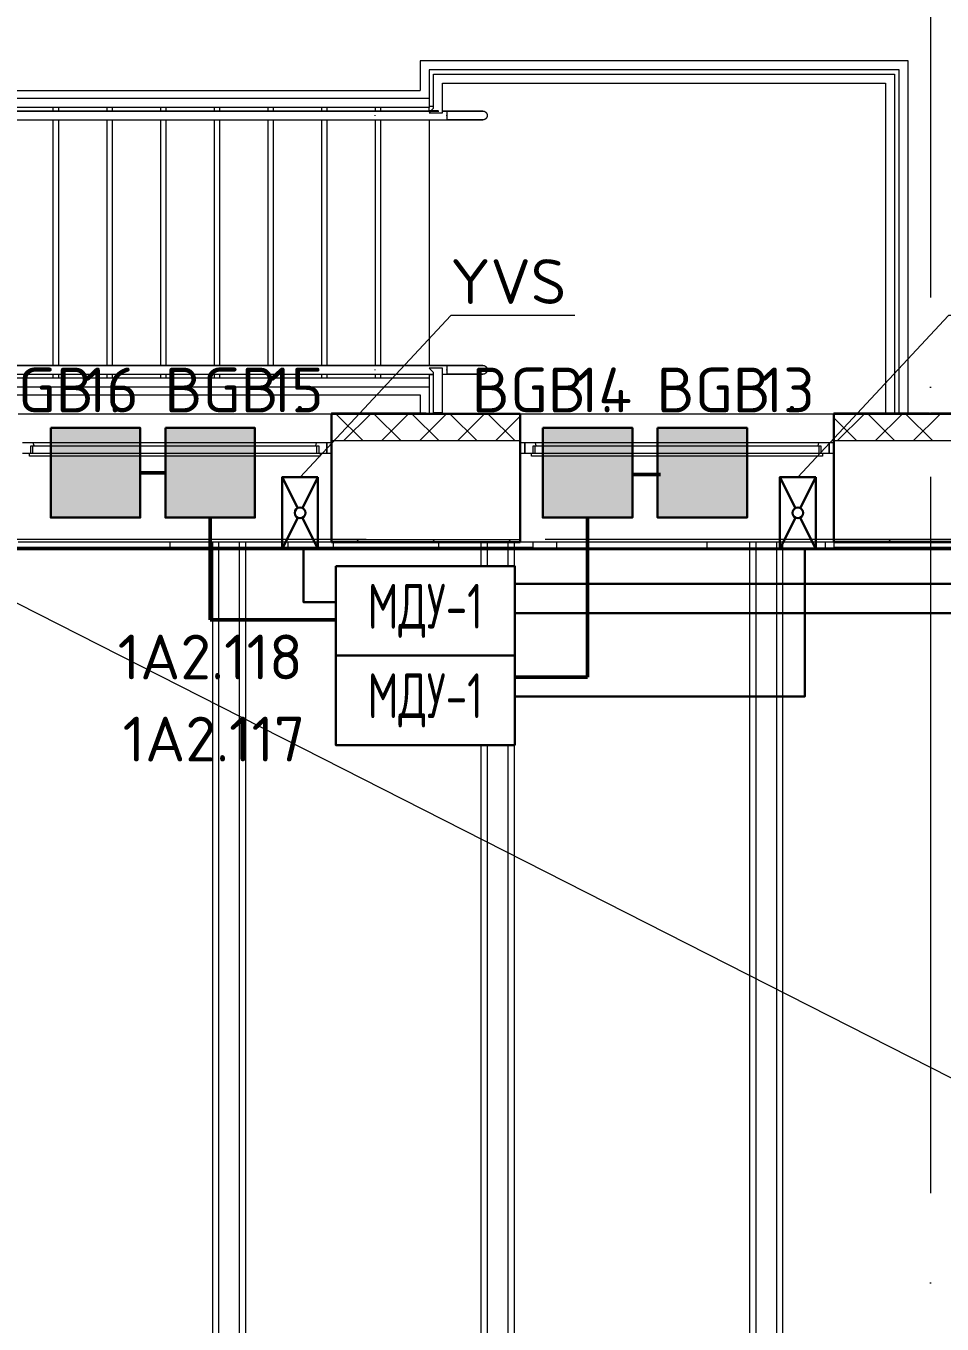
# Model space of a CAD drawing. Header units: millimetres. Extents: x -1073752 to 1436911, y -1379358 to 94781.
# Drawn here: x -1049755 to -1044638, y -1088368 to -1081121 of the extents above; entities that cross this region are included whole.
import ezdxf
from ezdxf.enums import TextEntityAlignment as Align

# ---------------------------------------------------------------- set-up
doc = ezdxf.new("R2010")
doc.units = ezdxf.units.MM
doc.set_wipeout_variables(frame=1)
doc.linetypes.add('ADSK_Линия сетки', pattern=[25, 20, -2.5, 0, -2.5])
doc.linetypes.add('ADSK_Сверху', pattern=[450, 300, -150])
for name, color, linetype, lineweight in [('_ Окна', 7, 'Continuous', 9), ('BGB', 1, 'Continuous', 30), ('RC-Дымоудаление', 1, 'Continuous', 30), ('RC-Линии_связи-Адресные', 5, 'Continuous', 50), ('Лестницы', 7, 'Continuous', 9), ('лс', 5, 'Continuous', 30), ('Ограждение', 252, 'Continuous', 9), ('Окна', 7, 'Continuous', 9), ('Оси', 252, 'Continuous', 9), ('Перекрытие', 252, 'Continuous', 18), ('Стены внутренние', 7, 'Continuous', 18), ('Стены наружные', 7, 'Continuous', 18), ('Стены штриховка', 7, 'Continuous', 9)]:
    doc.layers.add(name, color=color, linetype=linetype, lineweight=lineweight)
for name, color, linetype in [('RC-Позиционные_обозначения', 7, 'Continuous'), ('RC-Таблицы', 7, 'Continuous'), ('TEXT1', 7, 'Continuous')]:
    doc.layers.add(name, color=color, linetype=linetype)
doc.layers.add('Линии', color=7, linetype='Continuous', lineweight=9, true_color=0x00a600)
doc.styles.add('ISOCPEUR', font='isocpeur.ttf', dxfattribs={"height": 250})
doc.styles.add('RubezhCAD', font='isocpeur.ttf')
doc.styles.get("Standard").update_dxf_attribs({"font": 'arial.ttf'})

# ---------------------------------------------------------------- blocks, each defined once
blk = doc.blocks.new('Перекрытия 2 - Перекрытия 1-1699410-3 этаж копия 1')
at = {"layer": 'Перекрытие', "ltscale": 100}
for p, q in [((-24783.5, 26745.3), (-24783.5, 26710.3)), ((-24546, 26745.3), (-24546, 26710.3)), ((-24511, 26745.3), (-24511, 26710.3)), ((-24396, 26745.3), (-24396, 26710.3)), ((-24361, 26745.3), (-24361, 26710.3)), ((-24123.5, 26745.3), (-24123.5, 26710.3)), ((-23283.5, 26745.3), (-23283.5, 26710.3)), ((-23046, 26745.3), (-23046, 26710.3)), ((-23011, 26745.3), (-23011, 26710.3)), ((-22896, 26745.3), (-22896, 26710.3)), ((-22861, 26745.3), (-22861, 26710.3)), ((-22623.5, 26745.3), (-22623.5, 26710.3)), ((-21783.5, 26745.3), (-21783.5, 26710.3)), ((-21546, 26745.3), (-21546, 26710.3)), ((-21511, 26745.3), (-21511, 26710.3)), ((-21396, 26745.3), (-21396, 26710.3)), ((-21361, 26745.3), (-21361, 26710.3)), ((-21123.5, 26745.3), (-21123.5, 26710.3)), ((-24546, 26705.3), (-24546, 15415.3)), ((-24511, 26705.3), (-24511, 15415.3)), ((-24396, 26705.3), (-24396, 15415.3)), ((-24361, 26705.3), (-24361, 15415.3)), ((-23046, 26705.3), (-23046, 15415.3)), ((-23011, 26705.3), (-23011, 15415.3)), ((-22896, 26705.3), (-22896, 15415.3)), ((-22861, 26705.3), (-22861, 15415.3)), ((-21546, 26705.3), (-21546, 15415.3)), ((-21511, 26705.3), (-21511, 15415.3)), ((-21396, 26705.3), (-21396, 15415.3)), ((-21361, 26705.3), (-21361, 15415.3))]:
    blk.add_line(p, q, dxfattribs=at)
blk = doc.blocks.new('3 этаж')
at = {"layer": '_ Окна', "color": 251, "lineweight": 18, "true_color": 0x636466}
for p, q in [((251935.2, 29776.6), (251875.8, 29776.6)), ((251875.8, 29718.6), (251913.8, 29718.6)), ((251921.8, 29718.6), (251921.8, 29759.6)), ((251921.8, 29759.6), (251933.8, 29759.6)), ((251939.8, 29759.6), (251935.2, 29776.6)), ((253516.3, 29776.6), (253511.8, 29759.6)), ((253575.8, 29776.6), (253516.3, 29776.6)), ((253517.8, 29759.6), (253529.8, 29759.6)), ((253529.8, 29759.6), (253529.8, 29718.6)), ((253537.8, 29718.6), (253575.8, 29718.6)), ((253575.8, 29718.6), (253575.8, 29776.6)), ((254740.2, 29776.6), (254680.8, 29776.6)), ((254680.8, 29776.6), (254680.8, 29718.6)), ((254680.8, 29718.6), (254718.8, 29718.6)), ((254726.8, 29718.6), (254726.8, 29759.6)), ((254726.8, 29759.6), (254738.8, 29759.6)), ((254744.8, 29759.6), (254740.2, 29776.6)), ((256321.3, 29776.6), (256316.8, 29759.6)), ((256380.8, 29776.6), (256321.3, 29776.6)), ((256322.8, 29759.6), (256334.8, 29759.6)), ((256334.8, 29759.6), (256334.8, 29718.6)), ((256342.8, 29718.6), (256380.8, 29718.6)), ((256380.8, 29718.6), (256380.8, 29776.6))]:
    blk.add_line(p, q, dxfattribs=at)
at = {"layer": '_ Окна', "color": 251, "true_color": 0x636466}
for p, q in [((253600.8, 29776.6), (253575.8, 29776.6)), ((253575.8, 29776.6), (253575.8, 29718.6)), ((253575.8, 29718.6), (253600.8, 29718.6)), ((254680.8, 29776.6), (254655.8, 29776.6)), ((254655.8, 29718.6), (254680.8, 29718.6)), ((254680.8, 29718.6), (254680.8, 29776.6)), ((256405.8, 29776.6), (256380.8, 29776.6)), ((256380.8, 29776.6), (256380.8, 29718.6)), ((256380.8, 29718.6), (256405.8, 29718.6))]:
    blk.add_line(p, q, dxfattribs=at)
at = {"layer": 'Лестницы', "color": 251, "true_color": 0x636466}
for p, q in [((254095.8, 31908.6), (254095.8, 31743.6)), ((256821, 31908.6), (254095.8, 31908.6)), ((256821, 29943.6), (256821, 31908.6)), ((254145.8, 31858.6), (254145.8, 31698.6)), ((256771, 31858.6), (254145.8, 31858.6)), ((256771, 29943.6), (256771, 31858.6)), ((250568.4, 31743.6), (254095.8, 31743.6)), ((252045.8, 31648.6), (252045.8, 31628.6)), ((252075.8, 31648.6), (252075.8, 31628.6)), ((252345.8, 31648.6), (252345.8, 31628.6)), ((252375.8, 31648.6), (252375.8, 31628.6)), ((252645.8, 31648.6), (252645.8, 31628.6)), ((252675.8, 31648.6), (252675.8, 31628.6)), ((252945.8, 31648.6), (252945.8, 31628.6)), ((252975.8, 31648.6), (252975.8, 31628.6)), ((253245.8, 31648.6), (253245.8, 31628.6)), ((253275.8, 31648.6), (253275.8, 31628.6)), ((253545.8, 31648.6), (253545.8, 31628.6)), ((253575.8, 31648.6), (253575.8, 31628.6)), ((253845.8, 31648.6), (253845.8, 31628.6)), ((253875.8, 31648.6), (253875.8, 31628.6)), ((254145.8, 31631.1), (254145.8, 31628.6)), ((252045.8, 31578.6), (252045.8, 30208.6)), ((252075.8, 31578.6), (252075.8, 30208.6)), ((252345.8, 31578.6), (252345.8, 30208.6)), ((252375.8, 31578.6), (252375.8, 30208.6)), ((252645.8, 31578.6), (252645.8, 30208.6)), ((252675.8, 31578.6), (252675.8, 30208.6)), ((252945.8, 31578.6), (252945.8, 30208.6)), ((252975.8, 31578.6), (252975.8, 30208.6)), ((253245.8, 31578.6), (253245.8, 30208.6)), ((253275.8, 31578.6), (253275.8, 30208.6)), ((253545.8, 31578.6), (253545.8, 30208.6)), ((253575.8, 31578.6), (253575.8, 30208.6)), ((253845.8, 31578.6), (253845.8, 30208.6)), ((253875.8, 31578.6), (253875.8, 30208.6)), ((254145.8, 31578.6), (254145.8, 30208.6)), ((252045.8, 30158.6), (252045.8, 30138.6)), ((252075.8, 30158.6), (252075.8, 30138.6)), ((252345.8, 30158.6), (252345.8, 30138.6)), ((252375.8, 30158.6), (252375.8, 30138.6)), ((252645.8, 30158.6), (252645.8, 30138.6)), ((252675.8, 30158.6), (252675.8, 30138.6)), ((252945.8, 30158.6), (252945.8, 30138.6)), ((252975.8, 30158.6), (252975.8, 30138.6)), ((253245.8, 30158.6), (253245.8, 30138.6)), ((253275.8, 30158.6), (253275.8, 30138.6)), ((253545.8, 30158.6), (253545.8, 30138.6)), ((253575.8, 30158.6), (253575.8, 30138.6)), ((253845.8, 30158.6), (253845.8, 30138.6)), ((253875.8, 30158.6), (253875.8, 30138.6)), ((254145.8, 30156.1), (254145.8, 30138.6)), ((254145.8, 30088.6), (254145.8, 29938.6)), ((250568.4, 30043.6), (254095.8, 30043.6)), ((254095.8, 30043.6), (254095.8, 29943.6))]:
    blk.add_line(p, q, dxfattribs=at)
at = {"layer": 'Линии', "color": 251, "linetype": 'ADSK_Сверху', "ltscale": 200, "true_color": 0x636466}
blk.add_line((251145.8, 29236.6), (273585.8, 17836.6), dxfattribs=at)
at = {"layer": 'Ограждение', "color": 251, "true_color": 0x636466}
for p, q in [((254170.8, 31833.6), (256746, 31833.6)), ((254170.8, 31643.6), (254170.8, 31833.6)), ((256746, 31833.6), (256746, 29943.6)), ((254220.8, 31783.6), (256696, 31783.6)), ((254220.8, 31618.6), (254220.8, 31783.6)), ((256696, 31783.6), (256696, 29943.6)), ((253845.8, 31698.6), (250545.8, 31698.6)), ((254145.8, 31698.6), (253845.8, 31698.6)), ((254145.8, 31698.6), (254145.8, 31648.6)), ((253845.8, 31648.6), (250545.8, 31648.6)), ((250545.8, 31628.6), (253845.8, 31628.6)), ((253852, 31628.6), (250552, 31628.6)), ((254145.8, 31648.6), (253845.8, 31648.6)), ((253845.8, 31628.6), (254200.8, 31628.6)), ((254145.8, 31628.6), (253852, 31628.6)), ((254145.8, 31656.1), (254170.8, 31656.1)), ((254145.8, 31631.1), (254145.8, 31648.6)), ((254145.8, 31618.6), (254170.8, 31643.6)), ((254145.8, 31631.1), (254195.8, 31631.1)), ((254200.8, 31628.6), (254145.8, 31628.6)), ((254145.8, 31618.6), (254220.8, 31618.6)), ((254245.8, 31628.6), (254220.8, 31628.6)), ((254220.8, 31628.6), (254245.8, 31628.6)), ((254245.8, 31628.6), (254253.8, 31628.6)), ((254247.9, 31628.6), (254245.8, 31628.6)), ((254245.8, 31628.6), (254245.8, 31578.6)), ((254245.8, 31601.2), (254245.8, 31605.9)), ((254245.8, 31605.9), (254245.8, 31603.6)), ((254245.8, 31603.6), (254245.8, 31601.2)), ((254255.9, 31628.6), (254247.9, 31628.6)), ((254253.8, 31628.6), (254261.8, 31628.6)), ((254263.9, 31628.6), (254255.9, 31628.6)), ((254261.8, 31628.6), (254269.7, 31628.6)), ((254271.9, 31628.6), (254263.9, 31628.6)), ((254269.7, 31628.6), (254277.6, 31628.6)), ((254279.8, 31628.6), (254271.9, 31628.6)), ((254277.6, 31628.6), (254285.5, 31628.6)), ((254287.6, 31628.6), (254279.8, 31628.6)), ((254285.5, 31628.6), (254293.3, 31628.6)), ((254295.4, 31628.6), (254287.6, 31628.6)), ((254293.3, 31628.6), (254301.1, 31628.6)), ((254303.1, 31628.6), (254295.4, 31628.6)), ((254301.1, 31628.6), (254308.7, 31628.6)), ((254310.7, 31628.6), (254303.1, 31628.6)), ((254308.7, 31628.6), (254316.2, 31628.6)), ((254318.3, 31628.6), (254310.7, 31628.6)), ((254316.2, 31628.6), (254323.7, 31628.6)), ((254325.6, 31628.6), (254318.3, 31628.6)), ((254323.7, 31628.6), (254331, 31628.6)), ((254332.9, 31628.6), (254325.6, 31628.6)), ((254331, 31628.6), (254338.1, 31628.6)), ((254340, 31628.6), (254332.9, 31628.6)), ((254338.1, 31628.6), (254345.2, 31628.6)), ((254347, 31628.6), (254340, 31628.6)), ((254345.2, 31628.6), (254352, 31628.6)), ((254353.8, 31628.6), (254347, 31628.6)), ((254352, 31628.6), (254358.7, 31628.6)), ((254360.5, 31628.6), (254353.8, 31628.6)), ((254358.7, 31628.6), (254365.2, 31628.6)), ((254366.9, 31628.6), (254360.5, 31628.6)), ((254365.2, 31628.6), (254371.5, 31628.6)), ((254373.2, 31628.6), (254366.9, 31628.6)), ((254371.5, 31628.6), (254377.7, 31628.6)), ((254379.3, 31628.6), (254373.2, 31628.6)), ((254377.7, 31628.6), (254383.6, 31628.6)), ((254385.1, 31628.6), (254379.3, 31628.6)), ((254383.6, 31628.6), (254389.3, 31628.6)), ((254390.7, 31628.6), (254385.1, 31628.6)), ((254389.3, 31628.6), (254394.7, 31628.6)), ((254396.1, 31628.6), (254390.7, 31628.6)), ((254394.7, 31628.6), (254399.9, 31628.6)), ((254401.3, 31628.6), (254396.1, 31628.6)), ((254399.9, 31628.6), (254404.9, 31628.6)), ((254406.2, 31628.6), (254401.3, 31628.6)), ((254404.9, 31628.6), (254409.6, 31628.6)), ((254410.8, 31628.6), (254406.2, 31628.6)), ((254409.6, 31628.6), (254414.1, 31628.6)), ((254415.2, 31628.6), (254410.8, 31628.6)), ((254414.1, 31628.6), (254418.3, 31628.6)), ((254419.3, 31628.6), (254415.2, 31628.6)), ((254418.3, 31628.6), (254422.2, 31628.6)), ((254423.2, 31628.6), (254419.3, 31628.6)), ((254422.2, 31628.6), (254425.8, 31628.6)), ((254426.7, 31628.6), (254423.2, 31628.6)), ((254425.8, 31628.6), (254429.1, 31628.6)), ((254430, 31628.6), (254426.7, 31628.6)), ((254429.1, 31628.6), (254432.2, 31628.6)), ((254433, 31628.6), (254430, 31628.6)), ((254432.2, 31628.6), (254434.9, 31628.6)), ((254435.6, 31628.6), (254433, 31628.6)), ((254434.9, 31628.6), (254437.4, 31628.6)), ((254438, 31628.6), (254435.6, 31628.6)), ((254437.4, 31628.6), (254439.5, 31628.6)), ((254440, 31628.6), (254438, 31628.6)), ((254439.5, 31628.6), (254441.4, 31628.6)), ((254441.8, 31628.6), (254440, 31628.6)), ((254441.4, 31628.6), (254442.9, 31628.6)), ((254443.2, 31628.6), (254441.8, 31628.6)), ((254442.9, 31628.6), (254444.1, 31628.6)), ((254444.3, 31628.6), (254443.2, 31628.6)), ((254444.1, 31628.6), (254445, 31628.6)), ((254445.1, 31628.6), (254444.3, 31628.6)), ((254445, 31628.6), (254445.5, 31628.6)), ((254445.6, 31628.6), (254445.1, 31628.6)), ((254445.5, 31628.6), (254445.8, 31628.6)), ((254445.8, 31628.6), (254445.6, 31628.6)), ((254445.8, 31628.6), (254446.8, 31628.5)), ((254445.8, 31628.6), (254445.8, 31628.6)), ((254446.8, 31628.5), (254447.8, 31628.5)), ((254447.8, 31628.5), (254448.8, 31628.4)), ((254448.8, 31628.4), (254449.8, 31628.2)), ((254449.8, 31628.2), (254450.7, 31628.1)), ((254450.7, 31628.1), (254451.7, 31627.8)), ((254451.7, 31627.8), (254452.7, 31627.6)), ((254452.7, 31627.6), (254453.6, 31627.3)), ((254453.6, 31627.3), (254454.6, 31627)), ((254454.6, 31627), (254455.5, 31626.6)), ((254455.5, 31626.6), (254456.4, 31626.2)), ((254456.4, 31626.2), (254457.3, 31625.7)), ((254457.3, 31625.7), (254458.2, 31625.3)), ((254458.2, 31625.3), (254459.1, 31624.7)), ((254459.1, 31624.7), (254459.9, 31624.2)), ((254459.9, 31624.2), (254460.7, 31623.6)), ((254460.7, 31623.6), (254461.5, 31623)), ((254461.5, 31623), (254462.3, 31622.4)), ((254462.3, 31622.4), (254463, 31621.7)), ((254463, 31621.7), (254463.7, 31621)), ((254463.7, 31621), (254464.4, 31620.2)), ((254464.4, 31620.2), (254465, 31619.5)), ((254465, 31619.5), (254465.7, 31618.7)), ((254465.7, 31618.7), (254466.3, 31617.9)), ((254466.3, 31617.9), (254466.8, 31617.1)), ((254466.8, 31617.1), (254467.3, 31616.2)), ((254467.3, 31616.2), (254467.8, 31615.3)), ((254467.8, 31615.3), (254468.3, 31614.4)), ((254468.3, 31614.4), (254468.7, 31613.5)), ((254468.7, 31613.5), (254469.1, 31612.6)), ((254469.1, 31612.6), (254469.4, 31611.7)), ((254469.4, 31611.7), (254469.7, 31610.7)), ((254469.7, 31610.7), (254470, 31609.8)), ((254470, 31609.8), (254470.2, 31608.8)), ((254470.3, 31598.6), (254470.1, 31597.6)), ((254470.2, 31608.8), (254470.4, 31607.8)), ((254470.5, 31599.6), (254470.3, 31598.6)), ((254470.4, 31607.8), (254470.6, 31606.8)), ((254470.6, 31600.6), (254470.5, 31599.6)), ((254470.6, 31606.8), (254470.7, 31605.8)), ((254470.7, 31601.6), (254470.6, 31600.6)), ((254470.7, 31605.8), (254470.7, 31604.8)), ((254470.7, 31604.8), (254470.8, 31603.8)), ((254470.8, 31602.6), (254470.7, 31601.6)), ((254470.8, 31603.8), (254470.8, 31603.6)), ((254470.8, 31603.6), (254470.8, 31602.6)), ((250545.8, 31578.6), (253845.8, 31578.6)), ((250552, 31578.6), (253852, 31578.6)), ((253845.8, 31578.6), (254245.8, 31578.6)), ((253852, 31578.6), (254145.8, 31578.6)), ((254145.8, 31578.6), (254245.8, 31578.6)), ((254245.8, 31578.6), (254253.8, 31578.6)), ((254247.9, 31578.6), (254245.8, 31578.6)), ((254255.9, 31578.6), (254247.9, 31578.6)), ((254253.8, 31578.6), (254261.8, 31578.6)), ((254263.9, 31578.6), (254255.9, 31578.6)), ((254261.8, 31578.6), (254269.7, 31578.6)), ((254271.9, 31578.6), (254263.9, 31578.6)), ((254269.7, 31578.6), (254277.6, 31578.6)), ((254279.8, 31578.6), (254271.9, 31578.6)), ((254277.6, 31578.6), (254285.5, 31578.6)), ((254287.6, 31578.6), (254279.8, 31578.6)), ((254285.5, 31578.6), (254293.3, 31578.6)), ((254295.4, 31578.6), (254287.6, 31578.6)), ((254293.3, 31578.6), (254301.1, 31578.6)), ((254303.1, 31578.6), (254295.4, 31578.6)), ((254301.1, 31578.6), (254308.7, 31578.6)), ((254310.7, 31578.6), (254303.1, 31578.6)), ((254308.7, 31578.6), (254316.2, 31578.6)), ((254318.3, 31578.6), (254310.7, 31578.6)), ((254316.2, 31578.6), (254323.7, 31578.6)), ((254325.6, 31578.6), (254318.3, 31578.6)), ((254323.7, 31578.6), (254331, 31578.6)), ((254332.9, 31578.6), (254325.6, 31578.6)), ((254331, 31578.6), (254338.1, 31578.6)), ((254340, 31578.6), (254332.9, 31578.6)), ((254338.1, 31578.6), (254345.2, 31578.6)), ((254347, 31578.6), (254340, 31578.6)), ((254345.2, 31578.6), (254352, 31578.6)), ((254353.8, 31578.6), (254347, 31578.6)), ((254352, 31578.6), (254358.7, 31578.6)), ((254360.5, 31578.6), (254353.8, 31578.6)), ((254358.7, 31578.6), (254365.2, 31578.6)), ((254366.9, 31578.6), (254360.5, 31578.6)), ((254365.2, 31578.6), (254371.5, 31578.6)), ((254373.2, 31578.6), (254366.9, 31578.6)), ((254371.5, 31578.6), (254377.7, 31578.6)), ((254379.3, 31578.6), (254373.2, 31578.6)), ((254377.7, 31578.6), (254383.6, 31578.6)), ((254385.1, 31578.6), (254379.3, 31578.6)), ((254383.6, 31578.6), (254389.3, 31578.6)), ((254390.7, 31578.6), (254385.1, 31578.6)), ((254389.3, 31578.6), (254394.7, 31578.6)), ((254396.1, 31578.6), (254390.7, 31578.6)), ((254394.7, 31578.6), (254399.9, 31578.6)), ((254401.3, 31578.6), (254396.1, 31578.6)), ((254399.9, 31578.6), (254404.9, 31578.6)), ((254406.2, 31578.6), (254401.3, 31578.6)), ((254404.9, 31578.6), (254409.6, 31578.6)), ((254410.8, 31578.6), (254406.2, 31578.6)), ((254409.6, 31578.6), (254414.1, 31578.6)), ((254415.2, 31578.6), (254410.8, 31578.6)), ((254414.1, 31578.6), (254418.3, 31578.6)), ((254419.3, 31578.6), (254415.2, 31578.6)), ((254418.3, 31578.6), (254422.2, 31578.6)), ((254423.2, 31578.6), (254419.3, 31578.6)), ((254422.2, 31578.6), (254425.8, 31578.6)), ((254426.7, 31578.6), (254423.2, 31578.6)), ((254425.8, 31578.6), (254429.1, 31578.6)), ((254430, 31578.6), (254426.7, 31578.6)), ((254429.1, 31578.6), (254432.2, 31578.6)), ((254433, 31578.6), (254430, 31578.6)), ((254432.2, 31578.6), (254434.9, 31578.6)), ((254435.6, 31578.6), (254433, 31578.6)), ((254434.9, 31578.6), (254437.4, 31578.6)), ((254438, 31578.6), (254435.6, 31578.6)), ((254437.4, 31578.6), (254439.5, 31578.6)), ((254440, 31578.6), (254438, 31578.6)), ((254439.5, 31578.6), (254441.4, 31578.6)), ((254441.8, 31578.6), (254440, 31578.6)), ((254441.4, 31578.6), (254442.9, 31578.6)), ((254443.2, 31578.6), (254441.8, 31578.6)), ((254442.9, 31578.6), (254444.1, 31578.6)), ((254444.3, 31578.6), (254443.2, 31578.6)), ((254444.1, 31578.6), (254445, 31578.6)), ((254445.1, 31578.6), (254444.3, 31578.6)), ((254445, 31578.6), (254445.5, 31578.6)), ((254445.6, 31578.6), (254445.1, 31578.6)), ((254445.5, 31578.6), (254445.8, 31578.6)), ((254445.8, 31578.6), (254445.6, 31578.6)), ((254446, 31578.6), (254445.8, 31578.6)), ((254445.8, 31578.6), (254445.8, 31578.6)), ((254447, 31578.6), (254446, 31578.6)), ((254448, 31578.7), (254447, 31578.6)), ((254449, 31578.8), (254448, 31578.7)), ((254450, 31578.9), (254449, 31578.8)), ((254451, 31579.1), (254450, 31578.9)), ((254452, 31579.3), (254451, 31579.1)), ((254452.9, 31579.6), (254452, 31579.3)), ((254453.9, 31579.9), (254452.9, 31579.6)), ((254454.8, 31580.3), (254453.9, 31579.9)), ((254455.8, 31580.6), (254454.8, 31580.3)), ((254456.7, 31581.1), (254455.8, 31580.6)), ((254457.6, 31581.5), (254456.7, 31581.1)), ((254458.4, 31582), (254457.6, 31581.5)), ((254459.3, 31582.5), (254458.4, 31582)), ((254460.1, 31583.1), (254459.3, 31582.5)), ((254460.9, 31583.7), (254460.1, 31583.1)), ((254461.7, 31584.3), (254460.9, 31583.7)), ((254462.5, 31584.9), (254461.7, 31584.3)), ((254463.2, 31585.6), (254462.5, 31584.9)), ((254463.9, 31586.3), (254463.2, 31585.6)), ((254464.6, 31587.1), (254463.9, 31586.3)), ((254465.2, 31587.8), (254464.6, 31587.1)), ((254465.8, 31588.6), (254465.2, 31587.8)), ((254466.4, 31589.4), (254465.8, 31588.6)), ((254467, 31590.3), (254466.4, 31589.4)), ((254467.5, 31591.1), (254467, 31590.3)), ((254468, 31592), (254467.5, 31591.1)), ((254468.4, 31592.9), (254468, 31592)), ((254468.8, 31593.8), (254468.4, 31592.9)), ((254469.2, 31594.7), (254468.8, 31593.8)), ((254469.5, 31595.7), (254469.2, 31594.7)), ((254469.8, 31596.6), (254469.5, 31595.7)), ((254470.1, 31597.6), (254469.8, 31596.6)), ((250381.2, 30208.6), (253845.8, 30208.6)), ((250381.2, 30158.6), (253845.8, 30158.6)), ((253852, 30208.6), (250612.5, 30208.6)), ((250612.5, 30158.6), (253852, 30158.6)), ((253845.8, 30208.6), (254245.8, 30208.6)), ((253845.8, 30158.6), (254170.8, 30158.6)), ((254145.8, 30208.6), (253852, 30208.6)), ((253852, 30158.6), (254145.8, 30158.6)), ((254245.8, 30208.6), (254145.8, 30208.6)), ((254170.8, 30168.6), (254145.8, 30193.6)), ((254220.8, 30193.6), (254145.8, 30193.6)), ((254145.8, 30158.6), (254170.8, 30158.6)), ((254145.8, 30156.1), (254145.8, 30158.6)), ((254170.8, 30156.1), (254145.8, 30156.1)), ((254170.8, 29943.6), (254170.8, 30168.6)), ((254220.8, 29943.6), (254220.8, 30193.6)), ((254220.8, 30158.6), (254245.8, 30158.6)), ((254220.8, 30158.6), (254245.8, 30158.6)), ((254245.8, 30208.6), (254253.8, 30208.6)), ((254247.9, 30208.6), (254245.8, 30208.6)), ((254245.8, 30208.6), (254245.8, 30158.6)), ((254245.8, 30181.2), (254245.8, 30185.9)), ((254245.8, 30185.9), (254245.8, 30183.6)), ((254245.8, 30183.6), (254245.8, 30181.2)), ((254245.8, 30158.6), (254253.8, 30158.6)), ((254247.9, 30158.6), (254245.8, 30158.6)), ((254255.9, 30208.6), (254247.9, 30208.6)), ((254255.9, 30158.6), (254247.9, 30158.6)), ((254253.8, 30208.6), (254261.8, 30208.6)), ((254253.8, 30158.6), (254261.8, 30158.6)), ((254263.9, 30208.6), (254255.9, 30208.6)), ((254263.9, 30158.6), (254255.9, 30158.6)), ((254261.8, 30208.6), (254269.7, 30208.6)), ((254261.8, 30158.6), (254269.7, 30158.6)), ((254271.9, 30208.6), (254263.9, 30208.6)), ((254271.9, 30158.6), (254263.9, 30158.6)), ((254269.7, 30208.6), (254277.6, 30208.6)), ((254269.7, 30158.6), (254277.6, 30158.6)), ((254279.8, 30208.6), (254271.9, 30208.6)), ((254279.8, 30158.6), (254271.9, 30158.6)), ((254277.6, 30208.6), (254285.5, 30208.6)), ((254277.6, 30158.6), (254285.5, 30158.6)), ((254287.6, 30208.6), (254279.8, 30208.6)), ((254287.6, 30158.6), (254279.8, 30158.6)), ((254285.5, 30208.6), (254293.3, 30208.6)), ((254285.5, 30158.6), (254293.3, 30158.6)), ((254295.4, 30208.6), (254287.6, 30208.6)), ((254295.4, 30158.6), (254287.6, 30158.6)), ((254293.3, 30208.6), (254301.1, 30208.6)), ((254293.3, 30158.6), (254301.1, 30158.6)), ((254303.1, 30208.6), (254295.4, 30208.6)), ((254303.1, 30158.6), (254295.4, 30158.6)), ((254301.1, 30208.6), (254308.7, 30208.6)), ((254301.1, 30158.6), (254308.7, 30158.6)), ((254310.7, 30208.6), (254303.1, 30208.6)), ((254310.7, 30158.6), (254303.1, 30158.6)), ((254308.7, 30208.6), (254316.2, 30208.6)), ((254308.7, 30158.6), (254316.2, 30158.6)), ((254318.3, 30208.6), (254310.7, 30208.6)), ((254318.3, 30158.6), (254310.7, 30158.6)), ((254316.2, 30208.6), (254323.7, 30208.6)), ((254316.2, 30158.6), (254323.7, 30158.6)), ((254325.6, 30208.6), (254318.3, 30208.6)), ((254325.6, 30158.6), (254318.3, 30158.6)), ((254323.7, 30208.6), (254331, 30208.6)), ((254323.7, 30158.6), (254331, 30158.6)), ((254332.9, 30208.6), (254325.6, 30208.6)), ((254332.9, 30158.6), (254325.6, 30158.6)), ((254331, 30208.6), (254338.1, 30208.6)), ((254331, 30158.6), (254338.1, 30158.6)), ((254340, 30208.6), (254332.9, 30208.6)), ((254340, 30158.6), (254332.9, 30158.6)), ((254338.1, 30208.6), (254345.2, 30208.6)), ((254338.1, 30158.6), (254345.2, 30158.6)), ((254347, 30208.6), (254340, 30208.6)), ((254347, 30158.6), (254340, 30158.6)), ((254345.2, 30208.6), (254352, 30208.6)), ((254345.2, 30158.6), (254352, 30158.6)), ((254353.8, 30208.6), (254347, 30208.6)), ((254353.8, 30158.6), (254347, 30158.6)), ((254352, 30208.6), (254358.7, 30208.6)), ((254352, 30158.6), (254358.7, 30158.6)), ((254360.5, 30208.6), (254353.8, 30208.6)), ((254360.5, 30158.6), (254353.8, 30158.6)), ((254358.7, 30208.6), (254365.2, 30208.6)), ((254358.7, 30158.6), (254365.2, 30158.6)), ((254366.9, 30208.6), (254360.5, 30208.6)), ((254366.9, 30158.6), (254360.5, 30158.6)), ((254365.2, 30208.6), (254371.5, 30208.6)), ((254365.2, 30158.6), (254371.5, 30158.6)), ((254373.2, 30208.6), (254366.9, 30208.6)), ((254373.2, 30158.6), (254366.9, 30158.6)), ((254371.5, 30208.6), (254377.7, 30208.6)), ((254371.5, 30158.6), (254377.7, 30158.6)), ((254379.3, 30208.6), (254373.2, 30208.6)), ((254379.3, 30158.6), (254373.2, 30158.6)), ((254377.7, 30208.6), (254383.6, 30208.6)), ((254377.7, 30158.6), (254383.6, 30158.6)), ((254385.1, 30208.6), (254379.3, 30208.6)), ((254385.1, 30158.6), (254379.3, 30158.6)), ((254383.6, 30208.6), (254389.3, 30208.6)), ((254383.6, 30158.6), (254389.3, 30158.6)), ((254390.7, 30208.6), (254385.1, 30208.6)), ((254390.7, 30158.6), (254385.1, 30158.6)), ((254389.3, 30208.6), (254394.7, 30208.6)), ((254389.3, 30158.6), (254394.7, 30158.6)), ((254396.1, 30208.6), (254390.7, 30208.6)), ((254396.1, 30158.6), (254390.7, 30158.6)), ((254394.7, 30208.6), (254399.9, 30208.6)), ((254394.7, 30158.6), (254399.9, 30158.6)), ((254401.3, 30208.6), (254396.1, 30208.6)), ((254401.3, 30158.6), (254396.1, 30158.6)), ((254399.9, 30208.6), (254404.9, 30208.6)), ((254399.9, 30158.6), (254404.9, 30158.6)), ((254406.2, 30208.6), (254401.3, 30208.6)), ((254406.2, 30158.6), (254401.3, 30158.6)), ((254404.9, 30208.6), (254409.6, 30208.6)), ((254404.9, 30158.6), (254409.6, 30158.6)), ((254410.8, 30208.6), (254406.2, 30208.6)), ((254410.8, 30158.6), (254406.2, 30158.6)), ((254409.6, 30208.6), (254414.1, 30208.6)), ((254409.6, 30158.6), (254414.1, 30158.6)), ((254415.2, 30208.6), (254410.8, 30208.6)), ((254415.2, 30158.6), (254410.8, 30158.6)), ((254414.1, 30208.6), (254418.3, 30208.6)), ((254414.1, 30158.6), (254418.3, 30158.6)), ((254419.3, 30208.6), (254415.2, 30208.6)), ((254419.3, 30158.6), (254415.2, 30158.6)), ((254418.3, 30208.6), (254422.2, 30208.6)), ((254418.3, 30158.6), (254422.2, 30158.6)), ((254423.2, 30208.6), (254419.3, 30208.6)), ((254423.2, 30158.6), (254419.3, 30158.6)), ((254422.2, 30208.6), (254425.8, 30208.6)), ((254422.2, 30158.6), (254425.8, 30158.6)), ((254426.7, 30208.6), (254423.2, 30208.6)), ((254426.7, 30158.6), (254423.2, 30158.6)), ((254425.8, 30208.6), (254429.1, 30208.6)), ((254425.8, 30158.6), (254429.1, 30158.6)), ((254430, 30208.6), (254426.7, 30208.6)), ((254430, 30158.6), (254426.7, 30158.6)), ((254429.1, 30208.6), (254432.2, 30208.6)), ((254429.1, 30158.6), (254432.2, 30158.6)), ((254433, 30208.6), (254430, 30208.6)), ((254433, 30158.6), (254430, 30158.6)), ((254432.2, 30208.6), (254434.9, 30208.6)), ((254432.2, 30158.6), (254434.9, 30158.6)), ((254435.6, 30208.6), (254433, 30208.6)), ((254435.6, 30158.6), (254433, 30158.6)), ((254434.9, 30208.6), (254437.4, 30208.6)), ((254434.9, 30158.6), (254437.4, 30158.6)), ((254438, 30208.6), (254435.6, 30208.6)), ((254438, 30158.6), (254435.6, 30158.6)), ((254437.4, 30208.6), (254439.5, 30208.6)), ((254437.4, 30158.6), (254439.5, 30158.6)), ((254440, 30208.6), (254438, 30208.6)), ((254440, 30158.6), (254438, 30158.6)), ((254439.5, 30208.6), (254441.4, 30208.6)), ((254439.5, 30158.6), (254441.4, 30158.6)), ((254441.8, 30208.6), (254440, 30208.6)), ((254441.8, 30158.6), (254440, 30158.6)), ((254441.4, 30208.6), (254442.9, 30208.6)), ((254441.4, 30158.6), (254442.9, 30158.6)), ((254443.2, 30208.6), (254441.8, 30208.6)), ((254443.2, 30158.6), (254441.8, 30158.6)), ((254442.9, 30208.6), (254444.1, 30208.6)), ((254442.9, 30158.6), (254444.1, 30158.6)), ((254444.3, 30208.6), (254443.2, 30208.6)), ((254444.3, 30158.6), (254443.2, 30158.6)), ((254444.1, 30208.6), (254445, 30208.6)), ((254444.1, 30158.6), (254445, 30158.6)), ((254445.1, 30208.6), (254444.3, 30208.6)), ((254445.1, 30158.6), (254444.3, 30158.6)), ((254445, 30208.6), (254445.5, 30208.6)), ((254445, 30158.6), (254445.5, 30158.6)), ((254445.6, 30208.6), (254445.1, 30208.6)), ((254445.6, 30158.6), (254445.1, 30158.6)), ((254445.5, 30208.6), (254445.8, 30208.6)), ((254445.5, 30158.6), (254445.8, 30158.6)), ((254445.8, 30208.6), (254445.6, 30208.6)), ((254445.8, 30158.6), (254445.6, 30158.6)), ((254445.8, 30208.6), (254446.8, 30208.5)), ((254445.8, 30208.6), (254445.8, 30208.6)), ((254446, 30158.6), (254445.8, 30158.6)), ((254445.8, 30158.6), (254445.8, 30158.6)), ((254447, 30158.6), (254446, 30158.6)), ((254446.8, 30208.5), (254447.8, 30208.5)), ((254448, 30158.7), (254447, 30158.6)), ((254447.8, 30208.5), (254448.8, 30208.4)), ((254449, 30158.8), (254448, 30158.7)), ((254448.8, 30208.4), (254449.8, 30208.2)), ((254450, 30158.9), (254449, 30158.8)), ((254449.8, 30208.2), (254450.7, 30208.1)), ((254451, 30159.1), (254450, 30158.9)), ((254450.7, 30208.1), (254451.7, 30207.8)), ((254452, 30159.3), (254451, 30159.1)), ((254451.7, 30207.8), (254452.7, 30207.6)), ((254452.9, 30159.6), (254452, 30159.3)), ((254452.7, 30207.6), (254453.6, 30207.3)), ((254453.9, 30159.9), (254452.9, 30159.6)), ((254453.6, 30207.3), (254454.6, 30207)), ((254454.8, 30160.3), (254453.9, 30159.9)), ((254454.6, 30207), (254455.5, 30206.6)), ((254455.8, 30160.6), (254454.8, 30160.3)), ((254455.5, 30206.6), (254456.4, 30206.2)), ((254456.7, 30161.1), (254455.8, 30160.6)), ((254456.4, 30206.2), (254457.3, 30205.7)), ((254457.6, 30161.5), (254456.7, 30161.1)), ((254457.3, 30205.7), (254458.2, 30205.3)), ((254458.4, 30162), (254457.6, 30161.5)), ((254458.2, 30205.3), (254459.1, 30204.7)), ((254459.3, 30162.5), (254458.4, 30162)), ((254459.1, 30204.7), (254459.9, 30204.2)), ((254460.1, 30163.1), (254459.3, 30162.5)), ((254459.9, 30204.2), (254460.7, 30203.6)), ((254460.9, 30163.7), (254460.1, 30163.1)), ((254460.7, 30203.6), (254461.5, 30203)), ((254461.7, 30164.3), (254460.9, 30163.7)), ((254461.5, 30203), (254462.3, 30202.4)), ((254462.5, 30164.9), (254461.7, 30164.3)), ((254462.3, 30202.4), (254463, 30201.7)), ((254463.2, 30165.6), (254462.5, 30164.9)), ((254463, 30201.7), (254463.7, 30201)), ((254463.9, 30166.3), (254463.2, 30165.6)), ((254463.7, 30201), (254464.4, 30200.2)), ((254464.6, 30167.1), (254463.9, 30166.3)), ((254464.4, 30200.2), (254465, 30199.5)), ((254465.2, 30167.8), (254464.6, 30167.1)), ((254465, 30199.5), (254465.7, 30198.7)), ((254465.8, 30168.6), (254465.2, 30167.8)), ((254465.7, 30198.7), (254466.3, 30197.9)), ((254466.4, 30169.4), (254465.8, 30168.6)), ((254466.3, 30197.9), (254466.8, 30197.1)), ((254467, 30170.3), (254466.4, 30169.4)), ((254466.8, 30197.1), (254467.3, 30196.2)), ((254467.5, 30171.1), (254467, 30170.3)), ((254467.3, 30196.2), (254467.8, 30195.3)), ((254468, 30172), (254467.5, 30171.1)), ((254467.8, 30195.3), (254468.3, 30194.4)), ((254468.4, 30172.9), (254468, 30172)), ((254468.3, 30194.4), (254468.7, 30193.5)), ((254468.8, 30173.8), (254468.4, 30172.9)), ((254468.7, 30193.5), (254469.1, 30192.6)), ((254469.2, 30174.7), (254468.8, 30173.8)), ((254469.1, 30192.6), (254469.4, 30191.7)), ((254469.5, 30175.7), (254469.2, 30174.7)), ((254469.4, 30191.7), (254469.7, 30190.7)), ((254469.8, 30176.6), (254469.5, 30175.7)), ((254469.7, 30190.7), (254470, 30189.8)), ((254470.1, 30177.6), (254469.8, 30176.6)), ((254470, 30189.8), (254470.2, 30188.8)), ((254470.3, 30178.6), (254470.1, 30177.6)), ((254470.2, 30188.8), (254470.4, 30187.8)), ((254470.5, 30179.6), (254470.3, 30178.6)), ((254470.4, 30187.8), (254470.6, 30186.8)), ((254470.6, 30180.6), (254470.5, 30179.6)), ((254470.6, 30186.8), (254470.7, 30185.8)), ((254470.7, 30181.6), (254470.6, 30180.6)), ((254470.7, 30185.8), (254470.7, 30184.8)), ((254470.7, 30184.8), (254470.8, 30183.8)), ((254470.8, 30182.6), (254470.7, 30181.6)), ((254470.8, 30183.8), (254470.8, 30183.6)), ((254470.8, 30183.6), (254470.8, 30182.6)), ((250600.8, 30138.6), (253845.8, 30138.6)), ((250600.8, 30088.6), (253845.8, 30088.6)), ((253845.8, 30138.6), (254145.8, 30138.6)), ((253845.8, 30088.6), (254145.8, 30088.6)), ((254145.8, 30138.6), (254145.8, 30088.6)), ((254220.8, 29943.6), (254170.8, 29943.6))]:
    blk.add_line(p, q, dxfattribs=at)
for points in [[(253845.8, 31601.5), (253845.8, 31602.2), (253845.8, 31603.6), (253845.8, 31604.9), (253845.8, 31605.6)], [(253845.8, 30181.5), (253845.8, 30182.2), (253845.8, 30183.6), (253845.8, 30184.9), (253845.8, 30185.6)]]:
    blk.add_open_spline(points, degree=3, dxfattribs=at)
at = {"layer": 'Окна', "color": 251, "true_color": 0x636466}
for p, q in [((251913.8, 29718.6), (253537.8, 29718.6)), ((251913.8, 29701.6), (251913.8, 29718.6)), ((251933.8, 29759.6), (253517.8, 29759.6)), ((251933.8, 29718.6), (251933.8, 29759.6)), ((253516.3, 29776.6), (251935.2, 29776.6)), ((253517.8, 29759.6), (253517.8, 29718.6)), ((253537.8, 29718.6), (253537.8, 29701.6)), ((254718.8, 29718.6), (256342.8, 29718.6)), ((254718.8, 29701.6), (254718.8, 29718.6)), ((254738.8, 29759.6), (256322.8, 29759.6)), ((254738.8, 29718.6), (254738.8, 29759.6)), ((256321.3, 29776.6), (254740.2, 29776.6)), ((256322.8, 29759.6), (256322.8, 29718.6)), ((256342.8, 29718.6), (256342.8, 29701.6)), ((253537.8, 29701.6), (251913.8, 29701.6)), ((256342.8, 29701.6), (254718.8, 29701.6))]:
    blk.add_line(p, q, dxfattribs=at)
at = {"layer": 'Оси', "color": 251, "linetype": 'ADSK_Линия сетки', "ltscale": 200, "true_color": 0x636466}
for p, q in [((256945.8, 34587.2), (256945.8, 13336.6)), ((308795.8, 29236.6), (237073.5, 29236.6))]:
    blk.add_line(p, q, dxfattribs=at)
at = {"layer": 'Стены внутренние', "color": 251, "true_color": 0x636466}
for p, q in [((251850.8, 29938.6), (253600.8, 29938.6)), ((254655.8, 29938.6), (256405.8, 29938.6)), ((254655.8, 29786.6), (253600.8, 29786.6)), ((257470.8, 29786.6), (256405.8, 29786.6)), ((253600.8, 29236.6), (254655.8, 29236.6)), ((256405.8, 29236.6), (257470.8, 29236.6))]:
    blk.add_line(p, q, dxfattribs=at)
at = {"layer": 'Стены внутренние', "color": 251, "lineweight": 30, "true_color": 0x636466}
for p, q in [((253600.8, 29236.6), (253600.8, 29938.6)), ((253600.8, 29938.6), (254655.8, 29938.6)), ((254655.8, 29236.6), (254655.8, 29938.6)), ((256405.8, 29236.6), (256405.8, 29938.6)), ((256405.8, 29938.6), (257470.8, 29938.6))]:
    blk.add_line(p, q, dxfattribs=at)
at = {"layer": 'Стены внутренние', "color": 251, "linetype": 'Continuous', "lineweight": 9, "true_color": 0x636466}
for p, q in [((253602.8, 29933.3), (253606.1, 29936.6)), ((253777.7, 29786.6), (253627.7, 29936.6)), ((253668.2, 29786.6), (253818.2, 29936.6)), ((253989.9, 29786.6), (253839.9, 29936.6)), ((253880.3, 29786.6), (254030.3, 29936.6)), ((254202, 29786.6), (254052, 29936.6)), ((254092.5, 29786.6), (254242.5, 29936.6)), ((254414.1, 29786.6), (254264.1, 29936.6)), ((254304.6, 29786.6), (254454.6, 29936.6)), ((254626.3, 29786.6), (254476.3, 29936.6)), ((256412.7, 29936.6), (256411.5, 29938.6)), ((256425.9, 29786.6), (256575.9, 29936.6)), ((256555.9, 29938.6), (256554.8, 29936.6)), ((256747.6, 29786.6), (256597.6, 29936.6)), ((256638.1, 29786.6), (256788.1, 29936.6)), ((256959.7, 29786.6), (256809.7, 29936.6)), ((256850.2, 29786.6), (257000.2, 29936.6)), ((256999.3, 29936.6), (256998.1, 29938.6)), ((254516.7, 29786.6), (254653.8, 29923.6)), ((254653.8, 29908.3), (254655.3, 29908.3)), ((256535.4, 29786.6), (256407.8, 29914.2))]:
    blk.add_line(p, q, dxfattribs=at)
at = {"layer": 'Стены наружные', "color": 251, "true_color": 0x636466}
for p, q in [((253600.8, 29943.6), (254130.8, 29943.6)), ((253600.8, 29943.6), (253600.8, 29938.6)), ((254130.8, 29938.6), (254130.8, 29943.6)), ((256405.8, 29943.6), (256940.8, 29943.6)), ((256405.8, 29943.6), (256405.8, 29938.6)), ((256940.8, 29938.6), (256940.8, 29943.6)), ((256945.8, 29943.6), (259220.8, 29943.6)), ((256945.8, 29938.6), (256945.8, 29943.6)), ((253600.8, 29221.6), (251850.8, 29221.6)), ((253610.8, 29221.6), (253610.8, 29191.6)), ((256405.8, 29221.6), (254655.8, 29221.6)), ((254725.8, 29221.6), (254725.8, 29191.6)), ((256405.8, 29221.6), (256405.8, 29191.6)), ((254725.8, 29191.6), (251190.8, 29191.6)), ((262005.8, 29191.6), (256405.8, 29191.6))]:
    blk.add_line(p, q, dxfattribs=at)
at = {"layer": 'Стены наружные', "color": 251, "lineweight": 30, "true_color": 0x636466}
for p, q in [((253600.8, 29221.6), (253600.8, 29236.6)), ((253600.8, 29221.6), (254655.8, 29221.6)), ((254655.8, 29221.6), (254655.8, 29236.6)), ((256405.8, 29221.6), (256405.8, 29236.6)), ((256405.8, 29221.6), (257470.8, 29221.6)), ((251190.8, 29186.6), (273540.8, 29186.6)), ((273540.8, 29181.6), (251190.8, 29181.6))]:
    blk.add_line(p, q, dxfattribs=at)
at = {"layer": 'Стены наружные', "color": 251, "linetype": 'Continuous', "lineweight": 9, "true_color": 0x636466}
for p, q in [((253739.6, 29221.6), (253754.6, 29236.6)), ((254163.9, 29221.6), (254178.9, 29236.6)), ((254588.1, 29221.6), (254603.1, 29236.6)), ((256709.4, 29221.6), (256724.4, 29236.6))]:
    blk.add_line(p, q, dxfattribs=at)
at = {"layer": 'Стены штриховка', "color": 251, "true_color": 0x636466}
for p, q in [((253602.8, 29862.6), (253602.8, 29936.6)), ((253602.8, 29936.6), (254653.8, 29936.6)), ((254653.8, 29936.6), (254653.8, 29862.6)), ((256407.8, 29862.6), (256407.8, 29936.6)), ((256407.8, 29936.6), (257468.8, 29936.6)), ((253600.8, 29862.6), (253602.8, 29862.6)), ((254653.8, 29862.6), (254655.8, 29862.6)), ((256405.8, 29862.6), (256407.8, 29862.6))]:
    blk.add_line(p, q, dxfattribs=at)
at = {"layer": 'Перекрытие', "color": 251, "true_color": 0x636466}
blk.add_blockref('Перекрытия 2 - Перекрытия 1-1699410-3 этаж копия 1', (277481.8, 2476.3), dxfattribs=at)
blk = doc.blocks.new('*U2702')
at = {"layer": 'BGB'}
h = blk.add_hatch(color=256, dxfattribs=at)
h.paths.add_polyline_path([(250, -250), (250, 250), (-250, 250), (-250, -250)])
h.paths.add_polyline_path([(-216.7, -75), (-216.7, 75), (216.7, 75), (216.7, -75)], flags=16)
at = {"layer": 'BGB', "true_color": 0xffffff}
blk.add_hatch(color=7, dxfattribs=at).paths.add_polyline_path([(216.7, -75), (216.7, 75.1), (-216.7, 75.1), (-216.7, -75)])
at = {"layer": 'BGB'}
blk.add_lwpolyline([(-250, 250), (-250, -250), (250, -250), (250, 250)], close=True, dxfattribs=at)
at = {"layer": 'TEXT1', "style": 'RubezhCAD'}
for s, p in [('BGB', (-255.1, 337.3)), ('.', (463.5, 337.3))]:
    blk.add_text(s, height=250, dxfattribs=at).set_placement(p)
blk.add_attdef('PPK', text='', height=250, dxfattribs=at).set_placement((-265.4, 337.3), align=Align.RIGHT)
for tag, p in [('SHL', (326.2, 337.3)), ('N', (506.9, 337.3))]:
    blk.add_attdef(tag, p, '', height=250, dxfattribs=at)
blk = doc.blocks.new('*U2703')
at = {"layer": 'BGB'}
h = blk.add_hatch(color=256, dxfattribs=at)
h.paths.add_polyline_path([(250, -250), (250, 250), (-250, 250), (-250, -250)])
h.paths.add_polyline_path([(-216.7, -75), (-216.7, 75), (216.7, 75), (216.7, -75)], flags=16)
at = {"layer": 'BGB', "true_color": 0xffffff}
blk.add_hatch(color=7, dxfattribs=at).paths.add_polyline_path([(216.7, -75), (216.7, 75.1), (-216.7, 75.1), (-216.7, -75)])
at = {"layer": 'BGB'}
blk.add_lwpolyline([(-250, 250), (-250, -250), (250, -250), (250, 250)], close=True, dxfattribs=at)
at = {"layer": 'TEXT1', "style": 'RubezhCAD'}
for s, p in [('BGB', (-646.5, 337.3)), ('.', (72.1, 337.3))]:
    blk.add_text(s, height=250, dxfattribs=at).set_placement(p)
blk.add_attdef('PPK', text='', height=250, dxfattribs=at).set_placement((-656.9, 337.3), align=Align.RIGHT)
for tag, p in [('SHL', (-65.2, 337.3)), ('N', (115.5, 337.3))]:
    blk.add_attdef(tag, p, '', height=250, dxfattribs=at)
blk = doc.blocks.new('*U2685')
at = {"layer": 'BGB'}
h = blk.add_hatch(color=256, dxfattribs=at)
h.paths.add_polyline_path([(250, -250), (250, 250), (-250, 250), (-250, -250)])
h.paths.add_polyline_path([(-216.7, -75), (-216.7, 75), (216.7, 75), (216.7, -75)], flags=16)
at = {"layer": 'BGB', "true_color": 0xffffff}
blk.add_hatch(color=7, dxfattribs=at).paths.add_polyline_path([(216.7, -75), (216.7, 75.1), (-216.7, 75.1), (-216.7, -75)])
at = {"layer": 'BGB'}
blk.add_lwpolyline([(-250, 250), (-250, -250), (250, -250), (250, 250)], close=True, dxfattribs=at)
at = {"layer": 'TEXT1', "style": 'RubezhCAD'}
for s, p in [('BGB', (-255.1, 337.3)), ('.', (463.5, 337.3))]:
    blk.add_text(s, height=250, dxfattribs=at).set_placement(p)
blk.add_attdef('PPK', text='', height=250, dxfattribs=at).set_placement((-265.4, 337.3), align=Align.RIGHT)
for tag, p in [('SHL', (326.2, 337.3)), ('N', (506.9, 337.3))]:
    blk.add_attdef(tag, p, '', height=250, dxfattribs=at)
blk = doc.blocks.new('*U2686')
at = {"layer": 'BGB'}
h = blk.add_hatch(color=256, dxfattribs=at)
h.paths.add_polyline_path([(250, -250), (250, 250), (-250, 250), (-250, -250)])
h.paths.add_polyline_path([(-216.7, -75), (-216.7, 75), (216.7, 75), (216.7, -75)], flags=16)
at = {"layer": 'BGB', "true_color": 0xffffff}
blk.add_hatch(color=7, dxfattribs=at).paths.add_polyline_path([(216.7, -75), (216.7, 75.1), (-216.7, 75.1), (-216.7, -75)])
at = {"layer": 'BGB'}
blk.add_lwpolyline([(-250, 250), (-250, -250), (250, -250), (250, 250)], close=True, dxfattribs=at)
at = {"layer": 'TEXT1', "style": 'RubezhCAD'}
for s, p in [('BGB', (-646.5, 337.3)), ('.', (72.1, 337.3))]:
    blk.add_text(s, height=250, dxfattribs=at).set_placement(p)
blk.add_attdef('PPK', text='', height=250, dxfattribs=at).set_placement((-656.9, 337.3), align=Align.RIGHT)
for tag, p in [('SHL', (-65.2, 337.3)), ('N', (115.5, 337.3))]:
    blk.add_attdef(tag, p, '', height=250, dxfattribs=at)
blk = doc.blocks.new('A$C73BA6E17')
at = {"color": 5, "lineweight": 30}
for points in [[(0, 200), (400, 200), (400, 0), (0, 0), (0, 200)], [(0, 200), (173.2, 113.4)], [(400, 200), (226.8, 113.4)], [(173.2, 86.6), (0, 0)], [(226.8, 86.6), (400, 0)]]:
    blk.add_lwpolyline(points, dxfattribs=at)
blk.add_circle((200, 100), 30, dxfattribs=at)
blk = doc.blocks.new('RC-UGO-MDU-01')
at = {"layer": 'RC-Дымоудаление'}
blk.add_point((0, 0), dxfattribs=at)
blk.add_attdef('PSTN', text='', height=2.5, dxfattribs=at).set_placement((5.821, 2.37), align=Align.BOTTOM_CENTER)
blk.add_wipeout([(4.998, 2.498), (4.998, -2.498), (-4.998, -2.498), (-4.998, 2.498)]).dxf.layer = 'RC-Дымоудаление'
blk.add_wipeout([(-4.998, -2.498), (-4.998, 2.498), (4.998, 2.498), (4.998, -2.498)]).dxf.layer = 'RC-Дымоудаление'
blk.add_lwpolyline([(-4.998, 2.498), (4.998, 2.498), (4.998, -2.498), (-4.998, -2.498), (-4.998, 2.498)], close=True, dxfattribs=at)
at = {"layer": 'RC-Дымоудаление', "ltscale": 100, "style": 'ISOCPEUR', "width": 0.7}
blk.add_text('МДУ-1', height=2.5, dxfattribs=at).set_placement((0, 0), align=Align.MIDDLE)

msp = doc.modelspace()

# ---------------------------------------------------------------- linework, layer by layer
at = {"layer": 'RC-Линии_связи-Адресные', "color": 3, "ltscale": 2}
for p, q in [((-1049116.2, -1083615.3), (-1048975.5, -1083615.3)), ((-1048725.5, -1083865.3), (-1048725.5, -1084435.6)), ((-1046618, -1083865.3), (-1046618, -1084757.4)), ((-1048725.5, -1084435.6), (-1048024.5, -1084436.3)), ((-1047024.9, -1084757.4), (-1046618, -1084757.4))]:
    msp.add_line(p, q, dxfattribs=at)
at = {"layer": 'RC-Линии_связи-Адресные', "color": 3, "ltscale": 100}
msp.add_lwpolyline([(-1046210.7, -1083624.3), (-1046368, -1083624.3)], dxfattribs=at)
at = {"layer": 'лс'}
for p, q in [((-1047024.9, -1084236.3), (-1043433.6, -1084236.3)), ((-1047024.9, -1084398.6), (-1042488, -1084398.6))]:
    msp.add_line(p, q, dxfattribs=at)
at = {"layer": 'лс', "color": 0, "lineweight": 20}
for points in [[(-1046688.5, -1082736.7), (-1047382.2, -1082736.7), (-1048223.7, -1083639.3)], [(-1043908.5, -1082736.7), (-1044602.2, -1082736.7), (-1045443.7, -1083639.3)]]:
    msp.add_lwpolyline(points, dxfattribs=at)
at = {"layer": 'лс', "color": 11}
for points in [[(-1048024.5, -1084337.1), (-1048205.5, -1084337.1), (-1048205.5, -1084039.3)], [(-1047024.9, -1084864.3), (-1045403.9, -1084864.3), (-1045403.9, -1084039.3)]]:
    msp.add_lwpolyline(points, dxfattribs=at)

# ---------------------------------------------------------------- block references
msp.add_blockref('3 этаж', (-1301649.5, -1113224.3))
at = {"rotation": 270}
for p in [(-1048323.7, -1083639.3), (-1045543.7, -1083639.3)]:
    msp.add_blockref('A$C73BA6E17', p, dxfattribs=at)
at = {"layer": 'BGB'}
ref = msp.add_blockref('*U2686', (-1049366.2, -1083615.3), dxfattribs=at)
ref.add_attrib('SHL', '16', (-1049431.4, -1083278), dxfattribs={"layer": 'TEXT1', "height": 250, "style": 'RubezhCAD'})
ref = msp.add_blockref('*U2685', (-1048725.5, -1083615.3), dxfattribs=at)
ref.add_attrib('SHL', '15', (-1048399.2, -1083278), dxfattribs={"layer": 'TEXT1', "height": 250, "style": 'RubezhCAD'})
ref = msp.add_blockref('*U2703', (-1046618, -1083615.3), dxfattribs=at)
ref.add_attrib('SHL', '14', (-1046683.2, -1083278), dxfattribs={"layer": 'TEXT1', "height": 250, "style": 'RubezhCAD'})
ref = msp.add_blockref('*U2702', (-1045977.3, -1083615.3), dxfattribs=at)
ref.add_attrib('SHL', '13', (-1045651.1, -1083278), dxfattribs={"layer": 'TEXT1', "height": 250, "style": 'RubezhCAD'})

# ---------------------------------------------------------------- texts
at = {"layer": 'RC-Таблицы', "linetype": 'Continuous', "lineweight": 40, "insert": (-1047061.3, -1082547.7), "char_height": 250, "width": 2400, "attachment_point": 5, "style": 'RubezhCAD'}
msp.add_mtext('YVS', dxfattribs=at)

# ---------------------------------------------------------------- next in the draw order: block references
at = {"layer": 'RC-Дымоудаление', "color": 4, "linetype": 'Continuous', "lineweight": 40, "ltscale": 15}
ref = msp.add_blockref('RC-UGO-MDU-01', (-1047524.7, -1084386.1), dxfattribs=dict(at, xscale=100, yscale=100, zscale=100))
ref.add_attrib('PSTN', '1А2.118', dxfattribs={"layer": 'RC-Позиционные_обозначения', "height": 250, "style": 'RubezhCAD'}).set_placement((-1048725.5, -1084843.9), align=Align.BOTTOM_CENTER)

# ---------------------------------------------------------------- next in the draw order: block references
ref = msp.add_blockref('RC-UGO-MDU-01', (-1047524.7, -1084885.6), dxfattribs=dict(at, xscale=100, yscale=100, zscale=100))
ref.add_attrib('PSTN', '1А2.117', dxfattribs={"layer": 'RC-Позиционные_обозначения', "height": 250, "style": 'RubezhCAD'}).set_placement((-1048704.6, -1085302.2), align=Align.BOTTOM_CENTER)

doc.saveas('drawing.dxf')
